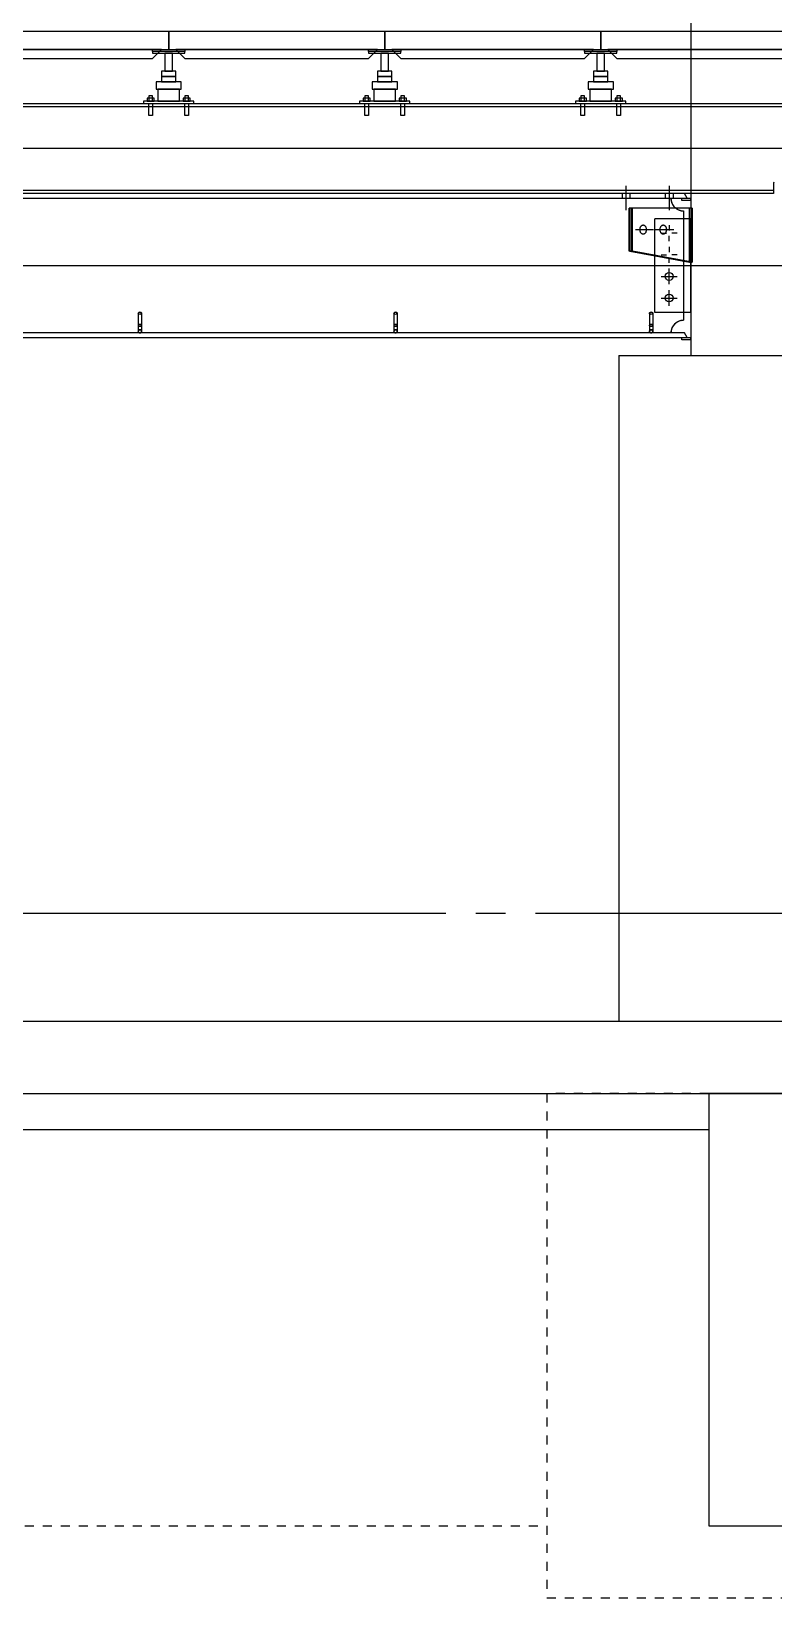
# Model space of a CAD drawing. Header units: millimetres. Extents: x -32710 to 654186, y -254124 to 420220.
# Drawn here: x 228618 to 230680, y 381600 to 385951 of the extents above; entities that cross this region are included whole.
import ezdxf

# ---------------------------------------------------------------- set-up
doc = ezdxf.new("R2010")
doc.units = ezdxf.units.MM
doc.header["$LTSCALE"] = 1000
for name, pattern in [('DXK_LINE_DOT2', [3.9198, 1.9599, -1.9599]), ('DXK_LINE_DOT3', [5.9187, 2.979, -0.9799, 0.9799, -0.9799]), ('TPH12-SEC-@E$0$CENTERK5', [6.916, 6.667, -0.083, 0.083, -0.083]), ('TPH12-SEC-@E$0$DOTK1', [0.1, 0.05, -0.05])]:
    doc.linetypes.add(name, pattern=pattern)
for name, color, linetype in [('MD-20250424-增加TRAY與FS主管位置調整', 7, 'Continuous'), ('Raised Floor', 1, 'Continuous'), ('TPH12-SEC-@E$0$H-SIN', 252, 'TPH12-SEC-@E$0$CENTERK5'), ('TPH12-SEC-@E$0$KABE1', 252, 'Continuous'), ('TPH12-SEC-@E$0$SIAGE3', 252, 'Continuous'), ('TPH12-SEC-@E$0$STEEL3', 252, 'Continuous'), ('TPH12-SEC-@E$0$SUGATA3', 252, 'Continuous'), ('TPH12-SEC-@E$0$SUGATAD', 252, 'TPH12-SEC-@E$0$DOTK1')]:
    doc.layers.add(name, color=color, linetype=linetype)

# ---------------------------------------------------------------- blocks, each defined once
blk = doc.blocks.new('TPH12-SEC-@E')
at = {"layer": 'TPH12-SEC-@E$0$H-SIN'}
for p, q in [((274800, 385950), (45200, 385950)), ((298929.6, 383500), (18729.6, 383500))]:
    blk.add_line(p, q, dxfattribs=at)
at = {"layer": 'TPH12-SEC-@E$0$KABE1'}
for p, q in [((272350, 383200), (188250, 383200)), ((189100, 383000), (272350, 383000))]:
    blk.add_line(p, q, dxfattribs=at)
blk.add_lwpolyline([(230500, 381800), (231100, 381800), (231100, 383000), (230500, 383000)], close=True, dxfattribs=at)
at = {"layer": 'TPH12-SEC-@E$0$SIAGE3'}
blk.add_line((222700, 382900), (230500, 382900), dxfattribs=at)
at = {"layer": 'TPH12-SEC-@E$0$STEEL3'}
blk.add_line((230450, 393725), (230450, 385050), dxfattribs=at)
at = {"layer": 'TPH12-SEC-@E$0$SUGATA3'}
for q in [(230250, 383200), (231350, 385050)]:
    blk.add_line((230250, 385050), q, dxfattribs=at)
at = {"layer": 'TPH12-SEC-@E$0$SUGATAD', "ltscale": 0.5}
blk.add_line((224250, 381800), (230050, 381800), dxfattribs=at)
blk.add_lwpolyline([(230500, 383000), (230050, 383000), (230050, 381600), (231550, 381600), (231550, 383000), (231100, 383000)], dxfattribs=at)
blk = doc.blocks.new('A$C62b8fcb1')
at = {"color": 8, "linetype": 'DXK_LINE_DOT2'}
for p, q in [((-49695, 2534), (-41305, 2534)), ((-41305, 2525), (-49695, 2525)), ((-41419.5, 2316.1), (-41420, 2313)), ((-41420, 2313), (-41420, 2284)), ((-41420, 2293), (-49580, 2293)), ((-41704.6, 2266), (-41705, 2271)), ((-41420, 2284), (-41667.5, 2284)), ((-41650, 2265), (-41650, 2271)), ((-41819.4, 2244), (-41819.4, 2124)), ((-41646.3, 2244), (-41819.4, 2244)), ((-41812, 2124), (-41812, 2244)), ((-41675, 2236.4), (-41670, 2236)), ((-41670, 2236), (-41670, 2096.9)), ((-41653.7, 2094), (-41653.7, 2244)), ((-41646.3, 2244), (-41646.3, 2094)), ((-41803.1, 2184), (-41757.1, 2184)), ((-41750, 1954), (-41750, 2214)), ((-41650, 2214), (-41750, 2214)), ((-41747.9, 2184), (-41701.9, 2184)), ((-41650, 1954), (-41650, 2214)), ((-41819.4, 2124), (-41653.7, 2094)), ((-41819.4, 2124), (-41812, 2124)), ((-41646.3, 2094), (-41812, 2124)), ((-41653.7, 2094), (-41646.3, 2094)), ((-43184.2, 1952.6), (-43184.5, 1951.5)), ((-43184.2, 1950.4), (-43184.5, 1951.5)), ((-43184.5, 1951.5), (-43184.5, 1901.5)), ((-43184.2, 1919), (-43184.5, 1917.9)), ((-43184.2, 1916.8), (-43184.5, 1917.9)), ((-43183.2, 1953.5), (-43184.2, 1952.6)), ((-43183.2, 1949.5), (-43184.2, 1950.4)), ((-43183.2, 1920), (-43184.2, 1919)), ((-43183.2, 1915.9), (-43184.2, 1916.8)), ((-43181.7, 1954.2), (-43183.2, 1953.5)), ((-43181.7, 1948.8), (-43183.2, 1949.5)), ((-43181.7, 1920.6), (-43183.2, 1920)), ((-43181.7, 1915.3), (-43183.2, 1915.9)), ((-43180, 1954.4), (-43181.7, 1954.2)), ((-43180, 1948.6), (-43181.7, 1948.8)), ((-43180, 1920.8), (-43181.7, 1920.6)), ((-43180, 1915), (-43181.7, 1915.3)), ((-43178.3, 1954.2), (-43180, 1954.4)), ((-43178.3, 1948.8), (-43180, 1948.6)), ((-43178.3, 1920.6), (-43180, 1920.8)), ((-43178.3, 1915.3), (-43180, 1915)), ((-43176.8, 1953.5), (-43178.3, 1954.2)), ((-43176.8, 1949.5), (-43178.3, 1948.8)), ((-43176.8, 1920), (-43178.3, 1920.6)), ((-43176.8, 1915.9), (-43178.3, 1915.3)), ((-43175.8, 1952.6), (-43176.8, 1953.5)), ((-43175.8, 1950.4), (-43176.8, 1949.5)), ((-43175.8, 1919), (-43176.8, 1920)), ((-43175.8, 1916.8), (-43176.8, 1915.9)), ((-43175.5, 1951.5), (-43175.8, 1952.6)), ((-43175.5, 1951.5), (-43175.8, 1950.4)), ((-43175.5, 1917.9), (-43175.8, 1919)), ((-43175.5, 1917.9), (-43175.8, 1916.8)), ((-43175.5, 1951.5), (-43175.5, 1901.5)), ((-42474.2, 1952.6), (-42474.5, 1951.5)), ((-42474.5, 1951.5), (-42474.5, 1901.5)), ((-42474.2, 1950.4), (-42474.5, 1951.5)), ((-42474.2, 1919), (-42474.5, 1917.9)), ((-42474.2, 1916.8), (-42474.5, 1917.9)), ((-42473.2, 1953.5), (-42474.2, 1952.6)), ((-42473.2, 1949.5), (-42474.2, 1950.4)), ((-42473.2, 1920), (-42474.2, 1919)), ((-42473.2, 1915.9), (-42474.2, 1916.8)), ((-42471.7, 1954.2), (-42473.2, 1953.5)), ((-42471.7, 1948.8), (-42473.2, 1949.5)), ((-42471.7, 1920.6), (-42473.2, 1920)), ((-42471.7, 1915.3), (-42473.2, 1915.9)), ((-42470, 1954.4), (-42471.7, 1954.2)), ((-42470, 1948.6), (-42471.7, 1948.8)), ((-42470, 1920.8), (-42471.7, 1920.6)), ((-42470, 1915), (-42471.7, 1915.3)), ((-42468.3, 1954.2), (-42470, 1954.4)), ((-42468.3, 1948.8), (-42470, 1948.6)), ((-42468.3, 1920.6), (-42470, 1920.8)), ((-42468.3, 1915.3), (-42470, 1915)), ((-42466.8, 1953.5), (-42468.3, 1954.2)), ((-42466.8, 1949.5), (-42468.3, 1948.8)), ((-42466.8, 1920), (-42468.3, 1920.6)), ((-42466.8, 1915.9), (-42468.3, 1915.3)), ((-42465.8, 1952.6), (-42466.8, 1953.5)), ((-42465.8, 1950.4), (-42466.8, 1949.5)), ((-42465.8, 1919), (-42466.8, 1920)), ((-42465.8, 1916.8), (-42466.8, 1915.9)), ((-42465.5, 1951.5), (-42465.8, 1952.6)), ((-42465.5, 1951.5), (-42465.8, 1950.4)), ((-42465.5, 1917.9), (-42465.8, 1919)), ((-42465.5, 1917.9), (-42465.8, 1916.8)), ((-42465.5, 1951.5), (-42465.5, 1901.5)), ((-41764.2, 1952.6), (-41764.5, 1951.5)), ((-41764.5, 1951.5), (-41764.5, 1901.5)), ((-41764.2, 1950.4), (-41764.5, 1951.5)), ((-41764.2, 1919), (-41764.5, 1917.9)), ((-41764.2, 1916.8), (-41764.5, 1917.9)), ((-41763.2, 1953.5), (-41764.2, 1952.6)), ((-41763.2, 1949.5), (-41764.2, 1950.4)), ((-41763.2, 1920), (-41764.2, 1919)), ((-41763.2, 1915.9), (-41764.2, 1916.8)), ((-41761.7, 1954.2), (-41763.2, 1953.5)), ((-41761.7, 1948.8), (-41763.2, 1949.5)), ((-41761.7, 1920.6), (-41763.2, 1920)), ((-41761.7, 1915.3), (-41763.2, 1915.9)), ((-41760, 1954.4), (-41761.7, 1954.2)), ((-41760, 1948.6), (-41761.7, 1948.8)), ((-41760, 1920.8), (-41761.7, 1920.6)), ((-41760, 1915), (-41761.7, 1915.3)), ((-41758.3, 1954.2), (-41760, 1954.4)), ((-41758.3, 1948.8), (-41760, 1948.6)), ((-41758.3, 1920.6), (-41760, 1920.8)), ((-41758.3, 1915.3), (-41760, 1915)), ((-41756.8, 1953.5), (-41758.3, 1954.2)), ((-41756.8, 1949.5), (-41758.3, 1948.8)), ((-41756.8, 1920), (-41758.3, 1920.6)), ((-41756.8, 1915.9), (-41758.3, 1915.3)), ((-41755.8, 1952.6), (-41756.8, 1953.5)), ((-41755.8, 1950.4), (-41756.8, 1949.5)), ((-41755.8, 1919), (-41756.8, 1920)), ((-41755.8, 1916.8), (-41756.8, 1915.9)), ((-41755.5, 1951.5), (-41755.8, 1952.6)), ((-41755.5, 1951.5), (-41755.8, 1950.4)), ((-41755.5, 1917.9), (-41755.8, 1919)), ((-41755.5, 1917.9), (-41755.8, 1916.8)), ((-41755.5, 1951.5), (-41755.5, 1901.5)), ((-41670, 1954), (-41750, 1954)), ((-41675, 1931.6), (-41670, 1932)), ((-43184.2, 1903.2), (-43184.5, 1901.5)), ((-43184.5, 1901.5), (-43184.3, 1902.3)), ((-43184.5, 1901.5), (-43184.2, 1899.8)), ((-43184.3, 1902.3), (-43184.2, 1903.2)), ((-43184.2, 1903.2), (-43183.2, 1904.7)), ((-43184.2, 1899.8), (-43183.2, 1898.3)), ((-43183.2, 1904.7), (-43181.7, 1905.7)), ((-43183.2, 1898.3), (-43181.7, 1897.3)), ((-43181.7, 1905.7), (-43180, 1906)), ((-43181.7, 1897.3), (-43180, 1897)), ((-43180, 1906), (-43178.3, 1905.7)), ((-43180, 1897), (-43178.3, 1897.3)), ((-43178.3, 1905.7), (-43176.8, 1904.7)), ((-43178.3, 1897.3), (-43176.8, 1898.3)), ((-43176.8, 1904.7), (-43175.8, 1903.2)), ((-43176.8, 1898.3), (-43175.8, 1899.8)), ((-43175.5, 1901.5), (-43175.8, 1903.2)), ((-43175.7, 1902.3), (-43175.8, 1903.2)), ((-43175.8, 1899.8), (-43175.5, 1901.5)), ((-43175.5, 1901.5), (-43175.7, 1902.3)), ((-42474.2, 1903.2), (-42474.5, 1901.5)), ((-42474.5, 1901.5), (-42474.3, 1902.3)), ((-42474.5, 1901.5), (-42474.2, 1899.8)), ((-42474.3, 1902.3), (-42474.2, 1903.2)), ((-42474.2, 1903.2), (-42473.2, 1904.7)), ((-42474.2, 1899.8), (-42473.2, 1898.3)), ((-42473.2, 1904.7), (-42471.7, 1905.7)), ((-42473.2, 1898.3), (-42471.7, 1897.3)), ((-42471.7, 1905.7), (-42470, 1906)), ((-42471.7, 1897.3), (-42470, 1897)), ((-42470, 1906), (-42468.3, 1905.7)), ((-42470, 1897), (-42468.3, 1897.3)), ((-42468.3, 1905.7), (-42466.8, 1904.7)), ((-42468.3, 1897.3), (-42466.8, 1898.3)), ((-42466.8, 1904.7), (-42465.8, 1903.2)), ((-42466.8, 1898.3), (-42465.8, 1899.8)), ((-42465.5, 1901.5), (-42465.8, 1903.2)), ((-42465.7, 1902.3), (-42465.8, 1903.2)), ((-42465.8, 1899.8), (-42465.5, 1901.5)), ((-42465.5, 1901.5), (-42465.7, 1902.3)), ((-41764.2, 1903.2), (-41764.5, 1901.5)), ((-41764.5, 1901.5), (-41764.3, 1902.3)), ((-41764.5, 1901.5), (-41764.2, 1899.8)), ((-41764.3, 1902.3), (-41764.2, 1903.2)), ((-41764.2, 1903.2), (-41763.2, 1904.7)), ((-41764.2, 1899.8), (-41763.2, 1898.3)), ((-41763.2, 1904.7), (-41761.7, 1905.7)), ((-41763.2, 1898.3), (-41761.7, 1897.3)), ((-41761.7, 1905.7), (-41760, 1906)), ((-41761.7, 1897.3), (-41760, 1897)), ((-41760, 1906), (-41758.3, 1905.7)), ((-41760, 1897), (-41758.3, 1897.3)), ((-41758.1, 1905.6), (-41758.3, 1905.7)), ((-41758.3, 1905.7), (-41758.1, 1905.6)), ((-41758.3, 1897.3), (-41756.8, 1898.3)), ((-41758.1, 1905.6), (-41756.8, 1904.7)), ((-41756.8, 1904.7), (-41755.8, 1903.2)), ((-41756.8, 1898.3), (-41755.8, 1899.8)), ((-41755.5, 1901.5), (-41755.8, 1903.2)), ((-41755.7, 1902.3), (-41755.8, 1903.2)), ((-41755.8, 1899.8), (-41755.5, 1901.5)), ((-41755.5, 1901.5), (-41755.7, 1902.3)), ((-41705, 1897), (-41704.6, 1902)), ((-41650, 1878), (-41650, 1884))]:
    blk.add_line(p, q, dxfattribs=at)
at = {"color": 8, "linetype": 'Continuous'}
for p, q in [((-49695, 2534), (-41305, 2534)), ((-41305, 2525), (-49695, 2525)), ((-41830, 2306), (-41830, 2238)), ((-41710, 2306), (-41710, 2238)), ((-41419.5, 2316.1), (-41420, 2313)), ((-41420, 2313), (-41420, 2284)), ((-41420, 2293), (-49580, 2293)), ((-41420, 2284), (-44000, 2284)), ((-43990, 2271), (-41660, 2271)), ((-41667.5, 2284), (-43982.5, 2284)), ((-41841, 2284), (-41841, 2271)), ((-41819, 2284), (-41819, 2271)), ((-41721, 2284), (-41721, 2271)), ((-41705, 2271), (-41704.6, 2266)), ((-41699, 2284), (-41699, 2271)), ((-41675, 2265), (-41675, 2271)), ((-41675, 2271), (-41650, 2271)), ((-41650, 2265), (-41675, 2265)), ((-41660, 2271), (-41667.5, 2284)), ((-41821.5, 2124), (-41821.5, 2244)), ((-41646.5, 2244), (-41821.5, 2244)), ((-41814.3, 2244), (-41814.3, 2124)), ((-41646.5, 2094), (-41646.5, 2244)), ((-41798.5, 2184), (-41753.5, 2184)), ((-41791.7, 2186.3), (-41791.9, 2185.2)), ((-41791.9, 2185.2), (-41791.9, 2184)), ((-41791.9, 2184), (-41791.9, 2182.8)), ((-41791.9, 2182.8), (-41791.7, 2181.7)), ((-41791.5, 2187.5), (-41791.7, 2186.3)), ((-41791.7, 2181.7), (-41791.5, 2180.5)), ((-41791.2, 2188.6), (-41791.5, 2187.5)), ((-41791.5, 2180.5), (-41791.2, 2179.4)), ((-41790.8, 2189.7), (-41791.2, 2188.6)), ((-41791.2, 2179.4), (-41790.8, 2178.3)), ((-41790.3, 2190.7), (-41790.8, 2189.7)), ((-41790.8, 2178.3), (-41790.3, 2177.3)), ((-41789.7, 2191.6), (-41790.3, 2190.7)), ((-41790.3, 2177.3), (-41789.7, 2176.4)), ((-41789.1, 2192.5), (-41789.7, 2191.6)), ((-41789.7, 2176.4), (-41789.1, 2175.5)), ((-41788.4, 2193.3), (-41789.1, 2192.5)), ((-41789.1, 2175.5), (-41788.4, 2174.7)), ((-41787.7, 2194), (-41788.4, 2193.3)), ((-41786.8, 2194.6), (-41787.7, 2194)), ((-41786, 2195.1), (-41786.8, 2194.6)), ((-41785.1, 2195.5), (-41786, 2195.1)), ((-41784.2, 2195.8), (-41785.1, 2195.5)), ((-41783.3, 2195.9), (-41784.2, 2195.8)), ((-41782.3, 2196), (-41783.3, 2195.9)), ((-41781.4, 2195.9), (-41782.3, 2196)), ((-41780.5, 2195.8), (-41781.4, 2195.9)), ((-41779.5, 2195.5), (-41780.5, 2195.8)), ((-41778.7, 2195.1), (-41779.5, 2195.5)), ((-41777.8, 2194.6), (-41778.7, 2195.1)), ((-41777, 2194), (-41777.8, 2194.6)), ((-41776.2, 2193.3), (-41777, 2194)), ((-41775.5, 2192.5), (-41776.2, 2193.3)), ((-41776.2, 2174.7), (-41775.5, 2175.5)), ((-41774.9, 2191.6), (-41775.5, 2192.5)), ((-41775.5, 2175.5), (-41774.9, 2176.4)), ((-41774.3, 2190.7), (-41774.9, 2191.6)), ((-41774.9, 2176.4), (-41774.3, 2177.3)), ((-41773.9, 2189.7), (-41774.3, 2190.7)), ((-41774.3, 2177.3), (-41773.9, 2178.3)), ((-41773.5, 2188.6), (-41773.9, 2189.7)), ((-41773.9, 2178.3), (-41773.5, 2179.4)), ((-41773.1, 2187.5), (-41773.5, 2188.6)), ((-41773.5, 2179.4), (-41773.1, 2180.5)), ((-41772.9, 2186.3), (-41773.1, 2187.5)), ((-41773.1, 2180.5), (-41772.9, 2181.7)), ((-41772.8, 2185.2), (-41772.9, 2186.3)), ((-41772.9, 2181.7), (-41772.8, 2182.8)), ((-41772.7, 2184), (-41772.8, 2185.2)), ((-41772.8, 2182.8), (-41772.7, 2184)), ((-41742.5, 2184), (-41697.5, 2184)), ((-41735.9, 2185.2), (-41736, 2184)), ((-41736, 2184), (-41735.9, 2182.8)), ((-41735.8, 2186.3), (-41735.9, 2185.2)), ((-41735.9, 2182.8), (-41735.8, 2181.7)), ((-41735.6, 2187.5), (-41735.8, 2186.3)), ((-41735.8, 2181.7), (-41735.6, 2180.5)), ((-41735.2, 2188.6), (-41735.6, 2187.5)), ((-41735.6, 2180.5), (-41735.2, 2179.4)), ((-41734.8, 2189.7), (-41735.2, 2188.6)), ((-41735.2, 2179.4), (-41734.8, 2178.3)), ((-41734.4, 2190.7), (-41734.8, 2189.7)), ((-41734.8, 2178.3), (-41734.4, 2177.3)), ((-41733.8, 2191.6), (-41734.4, 2190.7)), ((-41734.4, 2177.3), (-41733.8, 2176.4)), ((-41733.2, 2192.5), (-41733.8, 2191.6)), ((-41733.8, 2176.4), (-41733.2, 2175.5)), ((-41732.5, 2193.3), (-41733.2, 2192.5)), ((-41733.2, 2175.5), (-41732.5, 2174.7)), ((-41731.7, 2194), (-41732.5, 2193.3)), ((-41730.9, 2194.6), (-41731.7, 2194)), ((-41730, 2195.1), (-41730.9, 2194.6)), ((-41729.2, 2195.5), (-41730, 2195.1)), ((-41728.2, 2195.8), (-41729.2, 2195.5)), ((-41727.3, 2195.9), (-41728.2, 2195.8)), ((-41726.4, 2196), (-41727.3, 2195.9)), ((-41725.4, 2195.9), (-41726.4, 2196)), ((-41724.5, 2195.8), (-41725.4, 2195.9)), ((-41723.6, 2195.5), (-41724.5, 2195.8)), ((-41722.7, 2195.1), (-41723.6, 2195.5)), ((-41721.9, 2194.6), (-41722.7, 2195.1)), ((-41721.1, 2194), (-41721.9, 2194.6)), ((-41720.3, 2193.3), (-41721.1, 2194)), ((-41719.6, 2192.5), (-41720.3, 2193.3)), ((-41720.3, 2174.7), (-41719.6, 2175.5)), ((-41719, 2191.6), (-41719.6, 2192.5)), ((-41719.6, 2175.5), (-41719, 2176.4)), ((-41718.4, 2190.7), (-41719, 2191.6)), ((-41719, 2176.4), (-41718.4, 2177.3)), ((-41717.9, 2189.7), (-41718.4, 2190.7)), ((-41718.4, 2177.3), (-41717.9, 2178.3)), ((-41717.5, 2188.6), (-41717.9, 2189.7)), ((-41717.9, 2178.3), (-41717.5, 2179.4)), ((-41717.2, 2187.5), (-41717.5, 2188.6)), ((-41717.5, 2179.4), (-41717.2, 2180.5)), ((-41717, 2186.3), (-41717.2, 2187.5)), ((-41717.2, 2180.5), (-41717, 2181.7)), ((-41716.8, 2185.2), (-41717, 2186.3)), ((-41717, 2181.7), (-41716.8, 2182.8)), ((-41716.8, 2184), (-41716.8, 2185.2)), ((-41716.8, 2182.8), (-41716.8, 2184)), ((-41710, 2196), (-41710, 2181.3)), ((-41788.4, 2174.7), (-41787.7, 2174)), ((-41787.7, 2174), (-41786.8, 2173.4)), ((-41786.8, 2173.4), (-41786, 2172.9)), ((-41786, 2172.9), (-41785.1, 2172.5)), ((-41785.1, 2172.5), (-41784.2, 2172.2)), ((-41784.2, 2172.2), (-41783.3, 2172.1)), ((-41783.3, 2172.1), (-41782.3, 2172)), ((-41782.3, 2172), (-41781.4, 2172.1)), ((-41781.4, 2172.1), (-41780.5, 2172.2)), ((-41780.5, 2172.2), (-41779.5, 2172.5)), ((-41779.5, 2172.5), (-41778.7, 2172.9)), ((-41778.7, 2172.9), (-41777.8, 2173.4)), ((-41777.8, 2173.4), (-41777, 2174)), ((-41777, 2174), (-41776.2, 2174.7)), ((-41732.5, 2174.7), (-41731.7, 2174)), ((-41732, 2174), (-41717.3, 2174)), ((-41731.7, 2174), (-41730.9, 2173.4)), ((-41730.9, 2173.4), (-41730, 2172.9)), ((-41730, 2172.9), (-41729.2, 2172.5)), ((-41729.2, 2172.5), (-41728.2, 2172.2)), ((-41728.2, 2172.2), (-41727.3, 2172.1)), ((-41727.3, 2172.1), (-41726.4, 2172)), ((-41726.4, 2172), (-41725.4, 2172.1)), ((-41725.4, 2172.1), (-41724.5, 2172.2)), ((-41724.5, 2172.2), (-41723.6, 2172.5)), ((-41723.6, 2172.5), (-41722.7, 2172.9)), ((-41722.7, 2172.9), (-41721.9, 2173.4)), ((-41721.9, 2173.4), (-41721.1, 2174)), ((-41721.1, 2174), (-41720.3, 2174.7)), ((-41710, 2152), (-41710, 2166.7)), ((-41710, 2136), (-41710, 2121.3)), ((-41688, 2174), (-41702.7, 2174)), ((-41814.3, 2124), (-41821.5, 2124)), ((-41653.7, 2094), (-41821.5, 2124)), ((-41814.3, 2124), (-41646.5, 2094)), ((-41732, 2114), (-41717.3, 2114)), ((-41710, 2092), (-41710, 2106.7)), ((-41688, 2114), (-41702.7, 2114)), ((-41670, 2096.9), (-41670, 1932)), ((-41646.5, 2094), (-41653.7, 2094)), ((-41732, 2054), (-41688, 2054)), ((-41710, 2032), (-41710, 2076)), ((-41710, 1972), (-41710, 2016)), ((-41732, 1994), (-41688, 1994)), ((-43184.5, 1951.5), (-43184.2, 1952.6)), ((-43184.5, 1951.5), (-43184.5, 1901.5)), ((-43184.5, 1917.9), (-43184.2, 1919)), ((-43184.2, 1952.6), (-43183.2, 1953.5)), ((-43184.2, 1919), (-43183.2, 1920)), ((-43183.2, 1953.5), (-43181.7, 1954.2)), ((-43183.2, 1920), (-43181.7, 1920.6)), ((-43181.7, 1954.2), (-43180, 1954.4)), ((-43181.7, 1920.6), (-43180, 1920.8)), ((-43180, 1954.4), (-43178.3, 1954.2)), ((-43180, 1920.8), (-43178.3, 1920.6)), ((-43178.3, 1954.2), (-43176.8, 1953.5)), ((-43178.3, 1920.6), (-43176.8, 1920)), ((-43176.8, 1953.5), (-43175.8, 1952.6)), ((-43176.8, 1920), (-43175.8, 1919)), ((-43175.8, 1952.6), (-43175.5, 1951.5)), ((-43175.8, 1919), (-43175.5, 1917.9)), ((-43175.5, 1951.5), (-43175.5, 1901.5)), ((-42474.5, 1951.5), (-42474.2, 1952.6)), ((-42474.5, 1951.5), (-42474.5, 1901.5)), ((-42474.5, 1917.9), (-42474.2, 1919)), ((-42474.2, 1952.6), (-42473.2, 1953.5)), ((-42474.2, 1919), (-42473.2, 1920)), ((-42473.2, 1953.5), (-42471.7, 1954.2)), ((-42473.2, 1920), (-42471.7, 1920.6)), ((-42471.7, 1954.2), (-42470, 1954.4)), ((-42471.7, 1920.6), (-42470, 1920.8)), ((-42470, 1954.4), (-42468.3, 1954.2)), ((-42470, 1920.8), (-42468.3, 1920.6)), ((-42468.3, 1954.2), (-42466.8, 1953.5)), ((-42468.3, 1920.6), (-42466.8, 1920)), ((-42466.8, 1953.5), (-42465.8, 1952.6)), ((-42466.8, 1920), (-42465.8, 1919)), ((-42465.8, 1952.6), (-42465.5, 1951.5)), ((-42465.8, 1919), (-42465.5, 1917.9)), ((-42465.5, 1951.5), (-42465.5, 1901.5)), ((-41764.5, 1951.5), (-41764.2, 1952.6)), ((-41764.5, 1951.5), (-41764.5, 1901.5)), ((-41764.5, 1917.9), (-41764.2, 1919)), ((-41764.2, 1952.6), (-41763.2, 1953.5)), ((-41764.2, 1919), (-41763.2, 1920)), ((-41763.2, 1953.5), (-41761.7, 1954.2)), ((-41763.2, 1920), (-41761.7, 1920.6)), ((-41761.7, 1954.2), (-41760, 1954.4)), ((-41761.7, 1920.6), (-41760, 1920.8)), ((-41760, 1954.4), (-41758.3, 1954.2)), ((-41760, 1920.8), (-41758.3, 1920.6)), ((-41758.3, 1954.2), (-41756.8, 1953.5)), ((-41758.3, 1920.6), (-41756.8, 1920)), ((-41756.8, 1953.5), (-41755.8, 1952.6)), ((-41756.8, 1920), (-41755.8, 1919)), ((-41755.8, 1952.6), (-41755.5, 1951.5)), ((-41755.8, 1919), (-41755.5, 1917.9)), ((-41755.5, 1951.5), (-41755.5, 1901.5)), ((-41670, 1932), (-41675, 1931.6)), ((-41650, 1954), (-41670, 1954)), ((-43990, 1884), (-41660, 1884)), ((-41667.5, 1897), (-43982.5, 1897)), ((-43184.2, 1899.8), (-43184.5, 1901.5)), ((-43183.2, 1898.3), (-43184.2, 1899.8)), ((-43181.7, 1897.3), (-43183.2, 1898.3)), ((-43180, 1897), (-43181.7, 1897.3)), ((-43178.3, 1897.3), (-43180, 1897)), ((-43176.8, 1898.3), (-43178.3, 1897.3)), ((-43175.8, 1899.8), (-43176.8, 1898.3)), ((-43175.5, 1901.5), (-43175.8, 1899.8)), ((-42474.2, 1899.8), (-42474.5, 1901.5)), ((-42473.2, 1898.3), (-42474.2, 1899.8)), ((-42471.7, 1897.3), (-42473.2, 1898.3)), ((-42470, 1897), (-42471.7, 1897.3)), ((-42468.3, 1897.3), (-42470, 1897)), ((-42466.8, 1898.3), (-42468.3, 1897.3)), ((-42465.8, 1899.8), (-42466.8, 1898.3)), ((-42465.5, 1901.5), (-42465.8, 1899.8)), ((-41764.2, 1899.8), (-41764.5, 1901.5)), ((-41763.2, 1898.3), (-41764.2, 1899.8)), ((-41761.7, 1897.3), (-41763.2, 1898.3)), ((-41760, 1897), (-41761.7, 1897.3)), ((-41758.3, 1897.3), (-41760, 1897)), ((-41756.8, 1898.3), (-41758.3, 1897.3)), ((-41755.8, 1899.8), (-41756.8, 1898.3)), ((-41755.5, 1901.5), (-41755.8, 1899.8)), ((-41704.6, 1902), (-41705, 1897)), ((-41675, 1878), (-41675, 1884)), ((-41675, 1884), (-41650, 1884)), ((-41650, 1878), (-41675, 1878)), ((-41660, 1884), (-41667.5, 1897))]:
    blk.add_line(p, q, dxfattribs=at)
at = {"color": 8, "linetype": 'DXK_LINE_DOT3'}
for p, q in [((-41600, 2409), (-50000, 2409)), ((-33200, 2409), (-41600, 2409)), ((-43650, 2084), (-41207, 2084))]:
    blk.add_line(p, q, dxfattribs=at)
at = {"color": 8, "linetype": 'Continuous'}
for centre in [(-41710, 2054), (-41710, 1994)]:
    blk.add_circle(centre, 11, dxfattribs=at)
for centre, start, end in [((-41670, 2271), 188.1818, 230.5886), ((-41670, 1897), 98.1818, 171.8182)]:
    blk.add_arc(centre, 35, start, end, dxfattribs=at)
at = {"color": 8, "linetype": 'DXK_LINE_DOT2'}
for centre, radius, start, end in [((-41670, 2271), 35, 188.1818, 261.8182), ((-41670, 1897), 35, 98.1818, 171.8182), ((-43180, 1901.5), 4.5, 90, 270), ((-43180, 1901.5), 4.5, 270, 90), ((-42470, 1901.5), 4.5, 90, 270), ((-42470, 1901.5), 4.5, 270, 90), ((-41760, 1901.5), 4.5, 90, 270), ((-41760, 1901.5), 4.5, 270, 90)]:
    blk.add_arc(centre, radius, start, end, dxfattribs=at)

msp = doc.modelspace()

# ---------------------------------------------------------------- linework, layer by layer
at = {"layer": 'Raised Floor'}
for points in [[(229000, 385950), (228400, 385950), (228400, 385900), (229000, 385900)], [(229600, 385950), (229000, 385950), (229000, 385900), (229600, 385900)], [(230200, 385950), (229600, 385950), (229600, 385900), (230200, 385900)], [(230800, 385950), (230200, 385950), (230200, 385900), (230800, 385900)], [(228445, 385875), (228955, 385875), (228980, 385900), (228420, 385900)], [(228955, 385900), (229045, 385900), (229045, 385895), (228955, 385895)], [(228955, 385900), (229045, 385900), (229045, 385895), (228955, 385895)], [(228955, 385890), (229045, 385890), (229045, 385895), (228955, 385895)], [(228955, 385890), (229045, 385890), (229045, 385895), (228955, 385895)], [(229010.5, 385890), (228989.5, 385890), (228989.5, 385840), (229010.5, 385840)], [(229010.5, 385890), (228989.5, 385890), (228989.5, 385840), (229010.5, 385840)], [(229045, 385875), (229555, 385875), (229580, 385900), (229020, 385900)], [(229555, 385900), (229645, 385900), (229645, 385895), (229555, 385895)], [(229555, 385890), (229645, 385890), (229645, 385895), (229555, 385895)], [(229610.5, 385890), (229589.5, 385890), (229589.5, 385840), (229610.5, 385840)], [(229645, 385875), (230155, 385875), (230180, 385900), (229620, 385900)], [(230155, 385900), (230245, 385900), (230245, 385895), (230155, 385895)], [(230155, 385900), (230245, 385900), (230245, 385895), (230155, 385895)], [(230155, 385890), (230245, 385890), (230245, 385895), (230155, 385895)], [(230155, 385890), (230245, 385890), (230245, 385895), (230155, 385895)], [(230210.5, 385890), (230189.5, 385890), (230189.5, 385840), (230210.5, 385840)], [(230210.5, 385890), (230189.5, 385890), (230189.5, 385840), (230210.5, 385840)], [(230245, 385875), (230755, 385875), (230780, 385900), (230220, 385900)], [(229020, 385840), (228980, 385840), (228980, 385825), (229020, 385825)], [(229020, 385840), (228980, 385840), (228980, 385825), (229020, 385825)], [(229020, 385825), (228980, 385825), (228980, 385810), (229020, 385810)], [(229020, 385825), (228980, 385825), (228980, 385810), (229020, 385810)], [(229620, 385840), (229580, 385840), (229580, 385825), (229620, 385825)], [(229620, 385825), (229580, 385825), (229580, 385810), (229620, 385810)], [(230220, 385840), (230180, 385840), (230180, 385825), (230220, 385825)], [(230220, 385840), (230180, 385840), (230180, 385825), (230220, 385825)], [(230220, 385825), (230180, 385825), (230180, 385810), (230220, 385810)], [(230220, 385825), (230180, 385825), (230180, 385810), (230220, 385810)], [(229035, 385810), (228965, 385810), (228965, 385790), (229035, 385790)], [(229035, 385810), (228965, 385810), (228965, 385790), (229035, 385790)], [(229030, 385790), (228970, 385790), (228970, 385757), (229030, 385757)], [(229030, 385790), (228970, 385790), (228970, 385757), (229030, 385757)], [(229635, 385810), (229565, 385810), (229565, 385790), (229635, 385790)], [(229630, 385790), (229570, 385790), (229570, 385757), (229630, 385757)], [(230235, 385810), (230165, 385810), (230165, 385790), (230235, 385790)], [(230235, 385810), (230165, 385810), (230165, 385790), (230235, 385790)], [(230230, 385790), (230170, 385790), (230170, 385757), (230230, 385757)], [(230230, 385790), (230170, 385790), (230170, 385757), (230230, 385757)], [(228930, 385750), (229070, 385750), (229070, 385757), (228930, 385757)], [(228930, 385750), (229070, 385750), (229070, 385757), (228930, 385757)], [(228960, 385765), (228940, 385765), (228940, 385757), (228960, 385757)], [(228960, 385765), (228940, 385765), (228940, 385757), (228960, 385757)], [(228955, 385772), (228945, 385772), (228945, 385757), (228955, 385757)], [(228955, 385772), (228945, 385772), (228945, 385757), (228955, 385757)], [(228955, 385717), (228945, 385717), (228945, 385750), (228955, 385750)], [(228955, 385717), (228945, 385717), (228945, 385750), (228955, 385750)], [(229060, 385765), (229040, 385765), (229040, 385757), (229060, 385757)], [(229060, 385765), (229040, 385765), (229040, 385757), (229060, 385757)], [(229055, 385772), (229045, 385772), (229045, 385757), (229055, 385757)], [(229055, 385772), (229045, 385772), (229045, 385757), (229055, 385757)], [(229055, 385717), (229045, 385717), (229045, 385750), (229055, 385750)], [(229055, 385717), (229045, 385717), (229045, 385750), (229055, 385750)], [(229530, 385750), (229670, 385750), (229670, 385757), (229530, 385757)], [(229560, 385765), (229540, 385765), (229540, 385757), (229560, 385757)], [(229555, 385772), (229545, 385772), (229545, 385757), (229555, 385757)], [(229555, 385717), (229545, 385717), (229545, 385750), (229555, 385750)], [(229660, 385765), (229640, 385765), (229640, 385757), (229660, 385757)], [(229655, 385772), (229645, 385772), (229645, 385757), (229655, 385757)], [(229655, 385717), (229645, 385717), (229645, 385750), (229655, 385750)], [(230130, 385750), (230270, 385750), (230270, 385757), (230130, 385757)], [(230130, 385750), (230270, 385750), (230270, 385757), (230130, 385757)], [(230160, 385765), (230140, 385765), (230140, 385757), (230160, 385757)], [(230160, 385765), (230140, 385765), (230140, 385757), (230160, 385757)], [(230155, 385772), (230145, 385772), (230145, 385757), (230155, 385757)], [(230155, 385772), (230145, 385772), (230145, 385757), (230155, 385757)], [(230155, 385717), (230145, 385717), (230145, 385750), (230155, 385750)], [(230155, 385717), (230145, 385717), (230145, 385750), (230155, 385750)], [(230260, 385765), (230240, 385765), (230240, 385757), (230260, 385757)], [(230260, 385765), (230240, 385765), (230240, 385757), (230260, 385757)], [(230255, 385772), (230245, 385772), (230245, 385757), (230255, 385757)], [(230255, 385772), (230245, 385772), (230245, 385757), (230255, 385757)], [(230255, 385717), (230245, 385717), (230245, 385750), (230255, 385750)], [(230255, 385717), (230245, 385717), (230245, 385750), (230255, 385750)]]:
    msp.add_lwpolyline(points, close=True, dxfattribs=at)

# ---------------------------------------------------------------- block references
msp.add_blockref('TPH12-SEC-@E', (0, 0))
at = {"layer": 'MD-20250424-增加TRAY與FS主管位置調整'}
msp.add_blockref('A$C62b8fcb1', (272100, 383216), dxfattribs=at)

doc.saveas('drawing.dxf')
